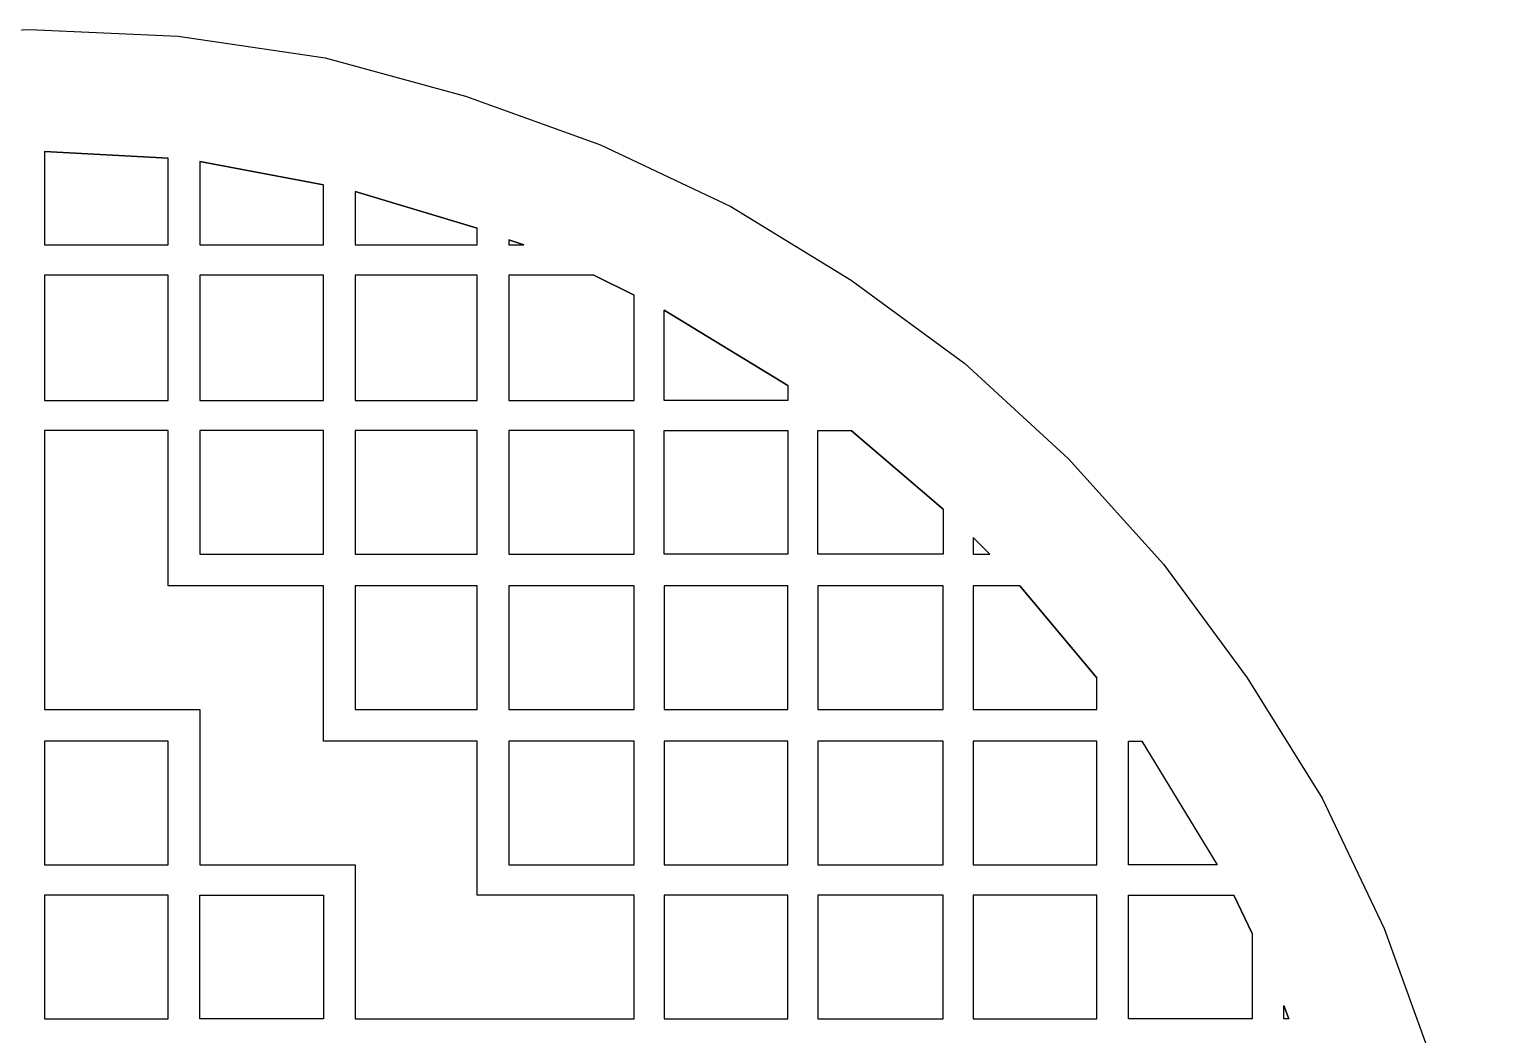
# Model space of a CAD drawing. Header units: centimetres. Extents: x -9.81 to -1.5, y -8.36 to -0.05.
# Drawn here: x -5.651 to -1.5, y -2.886 to -0.045 of the extents above; entities that cross this region are included whole.
import ezdxf

# ---------------------------------------------------------------- set-up
doc = ezdxf.new("R2010")
doc.units = ezdxf.units.CM
doc.header["$MEASUREMENT"] = 0
doc.layers.add('layer 1', color=7, linetype='Continuous')

msp = doc.modelspace()

# ---------------------------------------------------------------- linework, layer by layer
at = {"layer": 'layer 1', "color": 250}
for points, knots in [([(-9.80619, -4.20097), (-9.80619, -4.20097), (-9.7873, -4.62127), (-9.7873, -4.62127), (-9.7873, -4.62127), (-9.7873, -4.62127), (-9.72593, -5.03685), (-9.72593, -5.03685), (-9.72593, -5.03685), (-9.72593, -5.03685), (-9.61731, -5.43352), (-9.61731, -5.43352), (-9.61731, -5.43352), (-9.61731, -5.43352), (-9.48035, -5.81605), (-9.48035, -5.81605), (-9.48035, -5.81605), (-9.48035, -5.81605), (-9.30563, -6.1844), (-9.30563, -6.1844), (-9.30563, -6.1844), (-9.30563, -6.1844), (-9.09783, -6.52439), (-9.09783, -6.52439), (-9.09783, -6.52439), (-9.09783, -6.52439), (-8.857, -6.84552), (-8.857, -6.84552), (-8.857, -6.84552), (-8.857, -6.84552), (-8.58783, -7.1383), (-8.58783, -7.1383), (-8.58783, -7.1383), (-8.58783, -7.1383), (-8.29503, -7.40749), (-8.29503, -7.40749), (-8.29503, -7.40749), (-8.29503, -7.40749), (-7.97392, -7.64361), (-7.97392, -7.64361), (-7.97392, -7.64361), (-7.97392, -7.64361), (-7.6339, -7.8514), (-7.6339, -7.8514), (-7.6339, -7.8514), (-7.6339, -7.8514), (-7.26556, -8.03084), (-7.26556, -8.03084), (-7.26556, -8.03084), (-7.26556, -8.03084), (-6.88776, -8.16779), (-6.88776, -8.16779), (-6.88776, -8.16779), (-6.88776, -8.16779), (-6.49108, -8.26697), (-6.49108, -8.26697), (-6.49108, -8.26697), (-6.49108, -8.26697), (-6.07552, -8.33307), (-6.07552, -8.33307), (-6.07552, -8.33307), (-6.07552, -8.33307), (-5.65049, -8.35668), (-5.65049, -8.35668), (-5.65049, -8.35668), (-5.65049, -8.35668), (-5.23021, -8.33307), (-5.23021, -8.33307), (-5.23021, -8.33307), (-5.23021, -8.33307), (-4.81464, -8.26697), (-4.81464, -8.26697), (-4.81464, -8.26697), (-4.81464, -8.26697), (-4.41796, -8.16779), (-4.41796, -8.16779), (-4.41796, -8.16779), (-4.41796, -8.16779), (-4.03545, -8.03084), (-4.03545, -8.03084), (-4.03545, -8.03084), (-4.03545, -8.03084), (-3.6671, -7.8514), (-3.6671, -7.8514), (-3.6671, -7.8514), (-3.6671, -7.8514), (-3.32709, -7.64361), (-3.32709, -7.64361), (-3.32709, -7.64361), (-3.32709, -7.64361), (-3.00598, -7.40749), (-3.00598, -7.40749), (-3.00598, -7.40749), (-3.00598, -7.40749), (-2.71318, -7.1383), (-2.71318, -7.1383), (-2.71318, -7.1383), (-2.71318, -7.1383), (-2.44402, -6.84552), (-2.44402, -6.84552), (-2.44402, -6.84552), (-2.44402, -6.84552), (-2.20789, -6.52439), (-2.20789, -6.52439), (-2.20789, -6.52439), (-2.20789, -6.52439), (-1.99539, -6.1844), (-1.99539, -6.1844), (-1.99539, -6.1844), (-1.99539, -6.1844), (-1.82066, -5.81605), (-1.82066, -5.81605), (-1.82066, -5.81605), (-1.82066, -5.81605), (-1.68371, -5.43352), (-1.68371, -5.43352), (-1.68371, -5.43352), (-1.68371, -5.43352), (-1.58454, -5.03685), (-1.58454, -5.03685), (-1.58454, -5.03685), (-1.58454, -5.03685), (-1.51843, -4.62127), (-1.51843, -4.62127), (-1.51843, -4.62127), (-1.51843, -4.62127), (-1.49954, -4.20097), (-1.49954, -4.20097), (-1.49954, -4.20097), (-1.49954, -4.20097), (-1.51843, -3.77125), (-1.51843, -3.77125), (-1.51843, -3.77125), (-1.51843, -3.77125), (-1.58454, -3.36041), (-1.58454, -3.36041), (-1.58454, -3.36041), (-1.58454, -3.36041), (-1.68371, -2.96371), (-1.68371, -2.96371), (-1.68371, -2.96371), (-1.68371, -2.96371), (-1.82066, -2.58593), (-1.82066, -2.58593), (-1.82066, -2.58593), (-1.82066, -2.58593), (-1.99539, -2.2176), (-1.99539, -2.2176), (-1.99539, -2.2176), (-1.99539, -2.2176), (-2.20789, -1.87756), (-2.20789, -1.87756), (-2.20789, -1.87756), (-2.20789, -1.87756), (-2.44402, -1.55644), (-2.44402, -1.55644), (-2.44402, -1.55644), (-2.44402, -1.55644), (-2.71318, -1.25893), (-2.71318, -1.25893), (-2.71318, -1.25893), (-2.71318, -1.25893), (-3.00598, -0.98978), (-3.00598, -0.98978), (-3.00598, -0.98978), (-3.00598, -0.98978), (-3.32709, -0.75366), (-3.32709, -0.75366), (-3.32709, -0.75366), (-3.32709, -0.75366), (-3.6671, -0.54586), (-3.6671, -0.54586), (-3.6671, -0.54586), (-3.6671, -0.54586), (-4.03545, -0.37115), (-4.03545, -0.37115), (-4.03545, -0.37115), (-4.03545, -0.37115), (-4.41796, -0.23418), (-4.41796, -0.23418), (-4.41796, -0.23418), (-4.41796, -0.23418), (-4.81464, -0.12558), (-4.81464, -0.12558), (-4.81464, -0.12558), (-4.81464, -0.12558), (-5.23021, -0.06419), (-5.23021, -0.06419), (-5.23021, -0.06419), (-5.23021, -0.06419), (-5.65049, -0.0453), (-5.65049, -0.0453), (-5.65049, -0.0453), (-5.65049, -0.0453), (-6.07552, -0.06419), (-6.07552, -0.06419), (-6.07552, -0.06419), (-6.07552, -0.06419), (-6.49108, -0.12558), (-6.49108, -0.12558), (-6.49108, -0.12558), (-6.49108, -0.12558), (-6.88776, -0.23418), (-6.88776, -0.23418), (-6.88776, -0.23418), (-6.88776, -0.23418), (-7.26556, -0.37115), (-7.26556, -0.37115), (-7.26556, -0.37115), (-7.26556, -0.37115), (-7.6339, -0.54586), (-7.6339, -0.54586), (-7.6339, -0.54586), (-7.6339, -0.54586), (-7.97392, -0.75366), (-7.97392, -0.75366), (-7.97392, -0.75366), (-7.97392, -0.75366), (-8.29503, -0.98978), (-8.29503, -0.98978), (-8.29503, -0.98978), (-8.29503, -0.98978), (-8.58783, -1.25893), (-8.58783, -1.25893), (-8.58783, -1.25893), (-8.58783, -1.25893), (-8.857, -1.55644), (-8.857, -1.55644), (-8.857, -1.55644), (-8.857, -1.55644), (-9.09783, -1.87756), (-9.09783, -1.87756), (-9.09783, -1.87756), (-9.09783, -1.87756), (-9.30563, -2.2176), (-9.30563, -2.2176), (-9.30563, -2.2176), (-9.30563, -2.2176), (-9.48035, -2.58593), (-9.48035, -2.58593), (-9.48035, -2.58593), (-9.48035, -2.58593), (-9.61731, -2.96371), (-9.61731, -2.96371), (-9.61731, -2.96371), (-9.61731, -2.96371), (-9.72593, -3.36041), (-9.72593, -3.36041), (-9.72593, -3.36041), (-9.72593, -3.36041), (-9.7873, -3.77125), (-9.7873, -3.77125), (-9.7873, -3.77125), (-9.7873, -3.77125), (-9.80619, -4.20097), (-9.80619, -4.20097)], [0, 0, 0, 0, 0.0153846, 0.0153846, 0.0153846, 0.0153846, 0.0307692, 0.0307692, 0.0307692, 0.0307692, 0.0461538, 0.0461538, 0.0461538, 0.0461538, 0.0615385, 0.0615385, 0.0615385, 0.0615385, 0.0769231, 0.0769231, 0.0769231, 0.0769231, 0.0923077, 0.0923077, 0.0923077, 0.0923077, 0.1076923, 0.1076923, 0.1076923, 0.1076923, 0.1230769, 0.1230769, 0.1230769, 0.1230769, 0.1384615, 0.1384615, 0.1384615, 0.1384615, 0.1538462, 0.1538462, 0.1538462, 0.1538462, 0.1692308, 0.1692308, 0.1692308, 0.1692308, 0.1846154, 0.1846154, 0.1846154, 0.1846154, 0.2, 0.2, 0.2, 0.2, 0.2153846, 0.2153846, 0.2153846, 0.2153846, 0.2307692, 0.2307692, 0.2307692, 0.2307692, 0.2461538, 0.2461538, 0.2461538, 0.2461538, 0.2615385, 0.2615385, 0.2615385, 0.2615385, 0.2769231, 0.2769231, 0.2769231, 0.2769231, 0.2923077, 0.2923077, 0.2923077, 0.2923077, 0.3076923, 0.3076923, 0.3076923, 0.3076923, 0.3230769, 0.3230769, 0.3230769, 0.3230769, 0.3384615, 0.3384615, 0.3384615, 0.3384615, 0.3538462, 0.3538462, 0.3538462, 0.3538462, 0.3692308, 0.3692308, 0.3692308, 0.3692308, 0.3846154, 0.3846154, 0.3846154, 0.3846154, 0.4, 0.4, 0.4, 0.4, 0.4153846, 0.4153846, 0.4153846, 0.4153846, 0.4307692, 0.4307692, 0.4307692, 0.4307692, 0.4461538, 0.4461538, 0.4461538, 0.4461538, 0.4615385, 0.4615385, 0.4615385, 0.4615385, 0.4769231, 0.4769231, 0.4769231, 0.4769231, 0.4923077, 0.4923077, 0.4923077, 0.4923077, 0.5076923, 0.5076923, 0.5076923, 0.5076923, 0.5230769, 0.5230769, 0.5230769, 0.5230769, 0.5384615, 0.5384615, 0.5384615, 0.5384615, 0.5538462, 0.5538462, 0.5538462, 0.5538462, 0.5692308, 0.5692308, 0.5692308, 0.5692308, 0.5846154, 0.5846154, 0.5846154, 0.5846154, 0.6, 0.6, 0.6, 0.6, 0.6153846, 0.6153846, 0.6153846, 0.6153846, 0.6307692, 0.6307692, 0.6307692, 0.6307692, 0.6461538, 0.6461538, 0.6461538, 0.6461538, 0.6615385, 0.6615385, 0.6615385, 0.6615385, 0.6769231, 0.6769231, 0.6769231, 0.6769231, 0.6923077, 0.6923077, 0.6923077, 0.6923077, 0.7076923, 0.7076923, 0.7076923, 0.7076923, 0.7230769, 0.7230769, 0.7230769, 0.7230769, 0.7384615, 0.7384615, 0.7384615, 0.7384615, 0.7538462, 0.7538462, 0.7538462, 0.7538462, 0.7692308, 0.7692308, 0.7692308, 0.7692308, 0.7846154, 0.7846154, 0.7846154, 0.7846154, 0.8, 0.8, 0.8, 0.8, 0.8153846, 0.8153846, 0.8153846, 0.8153846, 0.8307692, 0.8307692, 0.8307692, 0.8307692, 0.8461538, 0.8461538, 0.8461538, 0.8461538, 0.8615385, 0.8615385, 0.8615385, 0.8615385, 0.8769231, 0.8769231, 0.8769231, 0.8769231, 0.8923077, 0.8923077, 0.8923077, 0.8923077, 0.9076923, 0.9076923, 0.9076923, 0.9076923, 0.9230769, 0.9230769, 0.9230769, 0.9230769, 0.9384615, 0.9384615, 0.9384615, 0.9384615, 0.9538462, 0.9538462, 0.9538462, 0.9538462, 0.9692308, 0.9692308, 0.9692308, 0.9692308, 1, 1, 1, 1]), ([(-5.608, -0.39003), (-5.608, -0.39003), (-5.25855, -0.40894), (-5.25855, -0.40894), (-5.25855, -0.40894), (-5.25855, -0.40894), (-5.608, -0.39003), (-5.608, -0.39003)], [0, 0, 0, 0, 0.3333333, 0.3333333, 0.3333333, 0.3333333, 1, 1, 1, 1]), ([(-5.25855, -0.40894), (-5.25855, -0.40894), (-5.25855, -0.6545), (-5.25855, -0.6545), (-5.25855, -0.6545), (-5.25855, -0.6545), (-5.608, -0.6545), (-5.608, -0.6545), (-5.608, -0.6545), (-5.608, -0.6545), (-5.608, -0.39003), (-5.608, -0.39003), (-5.608, -0.39003), (-5.608, -0.39003), (-5.25855, -0.40894), (-5.25855, -0.40894)], [0, 0, 0, 0, 0.2, 0.2, 0.2, 0.2, 0.4, 0.4, 0.4, 0.4, 0.6, 0.6, 0.6, 0.6, 1, 1, 1, 1]), ([(-5.16882, -0.41836), (-5.16882, -0.41836), (-4.81936, -0.48448), (-4.81936, -0.48448), (-4.81936, -0.48448), (-4.81936, -0.48448), (-5.16882, -0.41836), (-5.16882, -0.41836)], [0, 0, 0, 0, 0.3333333, 0.3333333, 0.3333333, 0.3333333, 1, 1, 1, 1]), ([(-4.81936, -0.48448), (-4.81936, -0.48448), (-4.81936, -0.6545), (-4.81936, -0.6545), (-4.81936, -0.6545), (-4.81936, -0.6545), (-5.16882, -0.6545), (-5.16882, -0.6545), (-5.16882, -0.6545), (-5.16882, -0.6545), (-5.16882, -0.41836), (-5.16882, -0.41836), (-5.16882, -0.41836), (-5.16882, -0.41836), (-4.81936, -0.48448), (-4.81936, -0.48448)], [0, 0, 0, 0, 0.2, 0.2, 0.2, 0.2, 0.4, 0.4, 0.4, 0.4, 0.6, 0.6, 0.6, 0.6, 1, 1, 1, 1]), ([(-4.38491, -0.60727), (-4.38491, -0.60727), (-4.38491, -0.6545), (-4.38491, -0.6545), (-4.38491, -0.6545), (-4.38491, -0.6545), (-4.72964, -0.6545), (-4.72964, -0.6545), (-4.72964, -0.6545), (-4.72964, -0.6545), (-4.72964, -0.50337), (-4.72964, -0.50337), (-4.72964, -0.50337), (-4.72964, -0.50337), (-4.38491, -0.60727), (-4.38491, -0.60727)], [0, 0, 0, 0, 0.2, 0.2, 0.2, 0.2, 0.4, 0.4, 0.4, 0.4, 0.6, 0.6, 0.6, 0.6, 1, 1, 1, 1]), ([(-4.72964, -0.50337), (-4.72964, -0.50337), (-4.38491, -0.60727), (-4.38491, -0.60727), (-4.38491, -0.60727), (-4.38491, -0.60727), (-4.72964, -0.50337), (-4.72964, -0.50337)], [0, 0, 0, 0, 0.3333333, 0.3333333, 0.3333333, 0.3333333, 1, 1, 1, 1]), ([(-4.29519, -0.64031), (-4.29519, -0.64031), (-4.25268, -0.6545), (-4.25268, -0.6545), (-4.25268, -0.6545), (-4.25268, -0.6545), (-4.29519, -0.64031), (-4.29519, -0.64031)], [0, 0, 0, 0, 0.3333333, 0.3333333, 0.3333333, 0.3333333, 1, 1, 1, 1]), ([(-4.25268, -0.6545), (-4.25268, -0.6545), (-4.29519, -0.6545), (-4.29519, -0.6545), (-4.29519, -0.6545), (-4.29519, -0.6545), (-4.29519, -0.64031), (-4.29519, -0.64031), (-4.29519, -0.64031), (-4.29519, -0.64031), (-4.25268, -0.6545), (-4.25268, -0.6545)], [0, 0, 0, 0, 0.25, 0.25, 0.25, 0.25, 0.5, 0.5, 0.5, 0.5, 1, 1, 1, 1]), ([(-5.25855, -0.73949), (-5.25855, -0.73949), (-5.25855, -1.09367), (-5.25855, -1.09367), (-5.25855, -1.09367), (-5.25855, -1.09367), (-5.608, -1.09367), (-5.608, -1.09367), (-5.608, -1.09367), (-5.608, -1.09367), (-5.608, -0.73949), (-5.608, -0.73949), (-5.608, -0.73949), (-5.608, -0.73949), (-5.25855, -0.73949), (-5.25855, -0.73949)], [0, 0, 0, 0, 0.2, 0.2, 0.2, 0.2, 0.4, 0.4, 0.4, 0.4, 0.6, 0.6, 0.6, 0.6, 1, 1, 1, 1]), ([(-4.81936, -0.73949), (-4.81936, -0.73949), (-4.81936, -1.09367), (-4.81936, -1.09367), (-4.81936, -1.09367), (-4.81936, -1.09367), (-5.16882, -1.09367), (-5.16882, -1.09367), (-5.16882, -1.09367), (-5.16882, -1.09367), (-5.16882, -0.73949), (-5.16882, -0.73949), (-5.16882, -0.73949), (-5.16882, -0.73949), (-4.81936, -0.73949), (-4.81936, -0.73949)], [0, 0, 0, 0, 0.2, 0.2, 0.2, 0.2, 0.4, 0.4, 0.4, 0.4, 0.6, 0.6, 0.6, 0.6, 1, 1, 1, 1]), ([(-4.38491, -0.73949), (-4.38491, -0.73949), (-4.38491, -1.09367), (-4.38491, -1.09367), (-4.38491, -1.09367), (-4.38491, -1.09367), (-4.72964, -1.09367), (-4.72964, -1.09367), (-4.72964, -1.09367), (-4.72964, -1.09367), (-4.72964, -0.73949), (-4.72964, -0.73949), (-4.72964, -0.73949), (-4.72964, -0.73949), (-4.38491, -0.73949), (-4.38491, -0.73949)], [0, 0, 0, 0, 0.2, 0.2, 0.2, 0.2, 0.4, 0.4, 0.4, 0.4, 0.6, 0.6, 0.6, 0.6, 1, 1, 1, 1]), ([(-3.94101, -0.79613), (-3.94101, -0.79613), (-3.94101, -1.09367), (-3.94101, -1.09367), (-3.94101, -1.09367), (-3.94101, -1.09367), (-4.29519, -1.09367), (-4.29519, -1.09367), (-4.29519, -1.09367), (-4.29519, -1.09367), (-4.29519, -0.73949), (-4.29519, -0.73949), (-4.29519, -0.73949), (-4.29519, -0.73949), (-4.05434, -0.73949), (-4.05434, -0.73949), (-4.05434, -0.73949), (-4.05434, -0.73949), (-3.94101, -0.79613), (-3.94101, -0.79613)], [0, 0, 0, 0, 0.1666667, 0.1666667, 0.1666667, 0.1666667, 0.3333333, 0.3333333, 0.3333333, 0.3333333, 0.5, 0.5, 0.5, 0.5, 0.6666667, 0.6666667, 0.6666667, 0.6666667, 1, 1, 1, 1]), ([(-4.05434, -0.73949), (-4.05434, -0.73949), (-3.94101, -0.79613), (-3.94101, -0.79613), (-3.94101, -0.79613), (-3.94101, -0.79613), (-4.05434, -0.73949), (-4.05434, -0.73949)], [0, 0, 0, 0, 0.3333333, 0.3333333, 0.3333333, 0.3333333, 1, 1, 1, 1]), ([(-3.50655, -1.05114), (-3.50655, -1.05114), (-3.85599, -0.83867), (-3.85599, -0.83867), (-3.85599, -0.83867), (-3.85599, -0.83867), (-3.50655, -1.05114), (-3.50655, -1.05114)], [0, 0, 0, 0, 0.3333333, 0.3333333, 0.3333333, 0.3333333, 1, 1, 1, 1]), ([(-3.85599, -0.83867), (-3.85599, -0.83867), (-3.85599, -1.09367), (-3.85599, -1.09367), (-3.85599, -1.09367), (-3.85599, -1.09367), (-3.50655, -1.09367), (-3.50655, -1.09367), (-3.50655, -1.09367), (-3.50655, -1.09367), (-3.50655, -1.05114), (-3.50655, -1.05114), (-3.50655, -1.05114), (-3.50655, -1.05114), (-3.85599, -0.83867), (-3.85599, -0.83867)], [0, 0, 0, 0, 0.2, 0.2, 0.2, 0.2, 0.4, 0.4, 0.4, 0.4, 0.6, 0.6, 0.6, 0.6, 1, 1, 1, 1]), ([(-4.81936, -2.05704), (-4.81936, -2.05704), (-4.38491, -2.05704), (-4.38491, -2.05704), (-4.38491, -2.05704), (-4.38491, -2.05704), (-4.38491, -2.49149), (-4.38491, -2.49149), (-4.38491, -2.49149), (-4.38491, -2.49149), (-3.94101, -2.49149), (-3.94101, -2.49149), (-3.94101, -2.49149), (-3.94101, -2.49149), (-3.94101, -2.84093), (-3.94101, -2.84093), (-3.94101, -2.84093), (-3.94101, -2.84093), (-4.72964, -2.84093), (-4.72964, -2.84093), (-4.72964, -2.84093), (-4.72964, -2.84093), (-4.72964, -2.40649), (-4.72964, -2.40649), (-4.72964, -2.40649), (-4.72964, -2.40649), (-5.16882, -2.40649), (-5.16882, -2.40649), (-5.16882, -2.40649), (-5.16882, -2.40649), (-5.16882, -1.96732), (-5.16882, -1.96732), (-5.16882, -1.96732), (-5.16882, -1.96732), (-5.608, -1.96732), (-5.608, -1.96732), (-5.608, -1.96732), (-5.608, -1.96732), (-5.608, -1.17867), (-5.608, -1.17867), (-5.608, -1.17867), (-5.608, -1.17867), (-5.25855, -1.17867), (-5.25855, -1.17867), (-5.25855, -1.17867), (-5.25855, -1.17867), (-5.25855, -1.61785), (-5.25855, -1.61785), (-5.25855, -1.61785), (-5.25855, -1.61785), (-4.81936, -1.61785), (-4.81936, -1.61785), (-4.81936, -1.61785), (-4.81936, -1.61785), (-4.81936, -2.05704), (-4.81936, -2.05704)], [0, 0, 0, 0, 0.0666667, 0.0666667, 0.0666667, 0.0666667, 0.1333333, 0.1333333, 0.1333333, 0.1333333, 0.2, 0.2, 0.2, 0.2, 0.2666667, 0.2666667, 0.2666667, 0.2666667, 0.3333333, 0.3333333, 0.3333333, 0.3333333, 0.4, 0.4, 0.4, 0.4, 0.4666667, 0.4666667, 0.4666667, 0.4666667, 0.5333333, 0.5333333, 0.5333333, 0.5333333, 0.6, 0.6, 0.6, 0.6, 0.6666667, 0.6666667, 0.6666667, 0.6666667, 0.7333333, 0.7333333, 0.7333333, 0.7333333, 0.8, 0.8, 0.8, 0.8, 0.8666667, 0.8666667, 0.8666667, 0.8666667, 1, 1, 1, 1]), ([(-5.16882, -1.17867), (-5.16882, -1.17867), (-4.81936, -1.17867), (-4.81936, -1.17867), (-4.81936, -1.17867), (-4.81936, -1.17867), (-4.81936, -1.52811), (-4.81936, -1.52811), (-4.81936, -1.52811), (-4.81936, -1.52811), (-5.16882, -1.52811), (-5.16882, -1.52811), (-5.16882, -1.52811), (-5.16882, -1.52811), (-5.16882, -1.17867), (-5.16882, -1.17867)], [0, 0, 0, 0, 0.2, 0.2, 0.2, 0.2, 0.4, 0.4, 0.4, 0.4, 0.6, 0.6, 0.6, 0.6, 1, 1, 1, 1]), ([(-4.72964, -1.17867), (-4.72964, -1.17867), (-4.38491, -1.17867), (-4.38491, -1.17867), (-4.38491, -1.17867), (-4.38491, -1.17867), (-4.38491, -1.52811), (-4.38491, -1.52811), (-4.38491, -1.52811), (-4.38491, -1.52811), (-4.72964, -1.52811), (-4.72964, -1.52811), (-4.72964, -1.52811), (-4.72964, -1.52811), (-4.72964, -1.17867), (-4.72964, -1.17867)], [0, 0, 0, 0, 0.2, 0.2, 0.2, 0.2, 0.4, 0.4, 0.4, 0.4, 0.6, 0.6, 0.6, 0.6, 1, 1, 1, 1]), ([(-4.29519, -1.17867), (-4.29519, -1.17867), (-3.94101, -1.17867), (-3.94101, -1.17867), (-3.94101, -1.17867), (-3.94101, -1.17867), (-3.94101, -1.52811), (-3.94101, -1.52811), (-3.94101, -1.52811), (-3.94101, -1.52811), (-4.29519, -1.52811), (-4.29519, -1.52811), (-4.29519, -1.52811), (-4.29519, -1.52811), (-4.29519, -1.17867), (-4.29519, -1.17867)], [0, 0, 0, 0, 0.2, 0.2, 0.2, 0.2, 0.4, 0.4, 0.4, 0.4, 0.6, 0.6, 0.6, 0.6, 1, 1, 1, 1]), ([(-3.50655, -1.52811), (-3.50655, -1.52811), (-3.50655, -1.17867), (-3.50655, -1.17867), (-3.50655, -1.17867), (-3.50655, -1.17867), (-3.85599, -1.17867), (-3.85599, -1.17867), (-3.85599, -1.17867), (-3.85599, -1.17867), (-3.85599, -1.52811), (-3.85599, -1.52811), (-3.85599, -1.52811), (-3.85599, -1.52811), (-3.50655, -1.52811), (-3.50655, -1.52811)], [0, 0, 0, 0, 0.2, 0.2, 0.2, 0.2, 0.4, 0.4, 0.4, 0.4, 0.6, 0.6, 0.6, 0.6, 1, 1, 1, 1]), ([(-3.32709, -1.17867), (-3.32709, -1.17867), (-3.42154, -1.17867), (-3.42154, -1.17867), (-3.42154, -1.17867), (-3.42154, -1.17867), (-3.42154, -1.52811), (-3.42154, -1.52811), (-3.42154, -1.52811), (-3.42154, -1.52811), (-3.06736, -1.52811), (-3.06736, -1.52811), (-3.06736, -1.52811), (-3.06736, -1.52811), (-3.06736, -1.40062), (-3.06736, -1.40062), (-3.06736, -1.40062), (-3.06736, -1.40062), (-3.32709, -1.17867), (-3.32709, -1.17867)], [0, 0, 0, 0, 0.1666667, 0.1666667, 0.1666667, 0.1666667, 0.3333333, 0.3333333, 0.3333333, 0.3333333, 0.5, 0.5, 0.5, 0.5, 0.6666667, 0.6666667, 0.6666667, 0.6666667, 1, 1, 1, 1]), ([(-3.06736, -1.40062), (-3.06736, -1.40062), (-3.32709, -1.17867), (-3.32709, -1.17867), (-3.32709, -1.17867), (-3.32709, -1.17867), (-3.06736, -1.40062), (-3.06736, -1.40062)], [0, 0, 0, 0, 0.3333333, 0.3333333, 0.3333333, 0.3333333, 1, 1, 1, 1]), ([(-2.98236, -1.48089), (-2.98236, -1.48089), (-2.93514, -1.52811), (-2.93514, -1.52811), (-2.93514, -1.52811), (-2.93514, -1.52811), (-2.98236, -1.48089), (-2.98236, -1.48089)], [0, 0, 0, 0, 0.3333333, 0.3333333, 0.3333333, 0.3333333, 1, 1, 1, 1]), ([(-2.93514, -1.52811), (-2.93514, -1.52811), (-2.98236, -1.52811), (-2.98236, -1.52811), (-2.98236, -1.52811), (-2.98236, -1.52811), (-2.98236, -1.48089), (-2.98236, -1.48089), (-2.98236, -1.48089), (-2.98236, -1.48089), (-2.93514, -1.52811), (-2.93514, -1.52811)], [0, 0, 0, 0, 0.25, 0.25, 0.25, 0.25, 0.5, 0.5, 0.5, 0.5, 1, 1, 1, 1]), ([(-4.72964, -1.61785), (-4.72964, -1.61785), (-4.38491, -1.61785), (-4.38491, -1.61785), (-4.38491, -1.61785), (-4.38491, -1.61785), (-4.38491, -1.96732), (-4.38491, -1.96732), (-4.38491, -1.96732), (-4.38491, -1.96732), (-4.72964, -1.96732), (-4.72964, -1.96732), (-4.72964, -1.96732), (-4.72964, -1.96732), (-4.72964, -1.61785), (-4.72964, -1.61785)], [0, 0, 0, 0, 0.2, 0.2, 0.2, 0.2, 0.4, 0.4, 0.4, 0.4, 0.6, 0.6, 0.6, 0.6, 1, 1, 1, 1]), ([(-4.29519, -1.61785), (-4.29519, -1.61785), (-3.94101, -1.61785), (-3.94101, -1.61785), (-3.94101, -1.61785), (-3.94101, -1.61785), (-3.94101, -1.96732), (-3.94101, -1.96732), (-3.94101, -1.96732), (-3.94101, -1.96732), (-4.29519, -1.96732), (-4.29519, -1.96732), (-4.29519, -1.96732), (-4.29519, -1.96732), (-4.29519, -1.61785), (-4.29519, -1.61785)], [0, 0, 0, 0, 0.2, 0.2, 0.2, 0.2, 0.4, 0.4, 0.4, 0.4, 0.6, 0.6, 0.6, 0.6, 1, 1, 1, 1]), ([(-3.85599, -1.61785), (-3.85599, -1.61785), (-3.50655, -1.61785), (-3.50655, -1.61785), (-3.50655, -1.61785), (-3.50655, -1.61785), (-3.50655, -1.96732), (-3.50655, -1.96732), (-3.50655, -1.96732), (-3.50655, -1.96732), (-3.85599, -1.96732), (-3.85599, -1.96732), (-3.85599, -1.96732), (-3.85599, -1.96732), (-3.85599, -1.61785), (-3.85599, -1.61785)], [0, 0, 0, 0, 0.2, 0.2, 0.2, 0.2, 0.4, 0.4, 0.4, 0.4, 0.6, 0.6, 0.6, 0.6, 1, 1, 1, 1]), ([(-3.42154, -1.96732), (-3.42154, -1.96732), (-3.42154, -1.61785), (-3.42154, -1.61785), (-3.42154, -1.61785), (-3.42154, -1.61785), (-3.06736, -1.61785), (-3.06736, -1.61785), (-3.06736, -1.61785), (-3.06736, -1.61785), (-3.06736, -1.96732), (-3.06736, -1.96732), (-3.06736, -1.96732), (-3.06736, -1.96732), (-3.42154, -1.96732), (-3.42154, -1.96732)], [0, 0, 0, 0, 0.2, 0.2, 0.2, 0.2, 0.4, 0.4, 0.4, 0.4, 0.6, 0.6, 0.6, 0.6, 1, 1, 1, 1]), ([(-2.6329, -1.87756), (-2.6329, -1.87756), (-2.6329, -1.96732), (-2.6329, -1.96732), (-2.6329, -1.96732), (-2.6329, -1.96732), (-2.98236, -1.96732), (-2.98236, -1.96732), (-2.98236, -1.96732), (-2.98236, -1.96732), (-2.98236, -1.61785), (-2.98236, -1.61785), (-2.98236, -1.61785), (-2.98236, -1.61785), (-2.85014, -1.61785), (-2.85014, -1.61785), (-2.85014, -1.61785), (-2.85014, -1.61785), (-2.6329, -1.87756), (-2.6329, -1.87756)], [0, 0, 0, 0, 0.1666667, 0.1666667, 0.1666667, 0.1666667, 0.3333333, 0.3333333, 0.3333333, 0.3333333, 0.5, 0.5, 0.5, 0.5, 0.6666667, 0.6666667, 0.6666667, 0.6666667, 1, 1, 1, 1]), ([(-2.85014, -1.61785), (-2.85014, -1.61785), (-2.6329, -1.87756), (-2.6329, -1.87756), (-2.6329, -1.87756), (-2.6329, -1.87756), (-2.85014, -1.61785), (-2.85014, -1.61785)], [0, 0, 0, 0, 0.3333333, 0.3333333, 0.3333333, 0.3333333, 1, 1, 1, 1]), ([(-5.608, -2.05704), (-5.608, -2.05704), (-5.25855, -2.05704), (-5.25855, -2.05704), (-5.25855, -2.05704), (-5.25855, -2.05704), (-5.25855, -2.40649), (-5.25855, -2.40649), (-5.25855, -2.40649), (-5.25855, -2.40649), (-5.608, -2.40649), (-5.608, -2.40649), (-5.608, -2.40649), (-5.608, -2.40649), (-5.608, -2.05704), (-5.608, -2.05704)], [0, 0, 0, 0, 0.2, 0.2, 0.2, 0.2, 0.4, 0.4, 0.4, 0.4, 0.6, 0.6, 0.6, 0.6, 1, 1, 1, 1]), ([(-4.29519, -2.40649), (-4.29519, -2.40649), (-4.29519, -2.05704), (-4.29519, -2.05704), (-4.29519, -2.05704), (-4.29519, -2.05704), (-3.94101, -2.05704), (-3.94101, -2.05704), (-3.94101, -2.05704), (-3.94101, -2.05704), (-3.94101, -2.40649), (-3.94101, -2.40649), (-3.94101, -2.40649), (-3.94101, -2.40649), (-4.29519, -2.40649), (-4.29519, -2.40649)], [0, 0, 0, 0, 0.2, 0.2, 0.2, 0.2, 0.4, 0.4, 0.4, 0.4, 0.6, 0.6, 0.6, 0.6, 1, 1, 1, 1]), ([(-3.50655, -2.05704), (-3.50655, -2.05704), (-3.50655, -2.40649), (-3.50655, -2.40649), (-3.50655, -2.40649), (-3.50655, -2.40649), (-3.85599, -2.40649), (-3.85599, -2.40649), (-3.85599, -2.40649), (-3.85599, -2.40649), (-3.85599, -2.05704), (-3.85599, -2.05704), (-3.85599, -2.05704), (-3.85599, -2.05704), (-3.50655, -2.05704), (-3.50655, -2.05704)], [0, 0, 0, 0, 0.2, 0.2, 0.2, 0.2, 0.4, 0.4, 0.4, 0.4, 0.6, 0.6, 0.6, 0.6, 1, 1, 1, 1]), ([(-3.42154, -2.05704), (-3.42154, -2.05704), (-3.06736, -2.05704), (-3.06736, -2.05704), (-3.06736, -2.05704), (-3.06736, -2.05704), (-3.06736, -2.40649), (-3.06736, -2.40649), (-3.06736, -2.40649), (-3.06736, -2.40649), (-3.42154, -2.40649), (-3.42154, -2.40649), (-3.42154, -2.40649), (-3.42154, -2.40649), (-3.42154, -2.05704), (-3.42154, -2.05704)], [0, 0, 0, 0, 0.2, 0.2, 0.2, 0.2, 0.4, 0.4, 0.4, 0.4, 0.6, 0.6, 0.6, 0.6, 1, 1, 1, 1]), ([(-2.98236, -2.05704), (-2.98236, -2.05704), (-2.6329, -2.05704), (-2.6329, -2.05704), (-2.6329, -2.05704), (-2.6329, -2.05704), (-2.6329, -2.40649), (-2.6329, -2.40649), (-2.6329, -2.40649), (-2.6329, -2.40649), (-2.98236, -2.40649), (-2.98236, -2.40649), (-2.98236, -2.40649), (-2.98236, -2.40649), (-2.98236, -2.05704), (-2.98236, -2.05704)], [0, 0, 0, 0, 0.2, 0.2, 0.2, 0.2, 0.4, 0.4, 0.4, 0.4, 0.6, 0.6, 0.6, 0.6, 1, 1, 1, 1]), ([(-2.54318, -2.40649), (-2.54318, -2.40649), (-2.2929, -2.40649), (-2.2929, -2.40649), (-2.2929, -2.40649), (-2.2929, -2.40649), (-2.5054, -2.05704), (-2.5054, -2.05704), (-2.5054, -2.05704), (-2.5054, -2.05704), (-2.54318, -2.05704), (-2.54318, -2.05704), (-2.54318, -2.05704), (-2.54318, -2.05704), (-2.54318, -2.40649), (-2.54318, -2.40649)], [0, 0, 0, 0, 0.2, 0.2, 0.2, 0.2, 0.4, 0.4, 0.4, 0.4, 0.6, 0.6, 0.6, 0.6, 1, 1, 1, 1]), ([(-5.25855, -2.49149), (-5.25855, -2.49149), (-5.25855, -2.84093), (-5.25855, -2.84093), (-5.25855, -2.84093), (-5.25855, -2.84093), (-5.608, -2.84093), (-5.608, -2.84093), (-5.608, -2.84093), (-5.608, -2.84093), (-5.608, -2.49149), (-5.608, -2.49149), (-5.608, -2.49149), (-5.608, -2.49149), (-5.25855, -2.49149), (-5.25855, -2.49149)], [0, 0, 0, 0, 0.2, 0.2, 0.2, 0.2, 0.4, 0.4, 0.4, 0.4, 0.6, 0.6, 0.6, 0.6, 1, 1, 1, 1]), ([(-5.16882, -2.49149), (-5.16882, -2.49149), (-5.16882, -2.84093), (-5.16882, -2.84093), (-5.16882, -2.84093), (-5.16882, -2.84093), (-4.81936, -2.84093), (-4.81936, -2.84093), (-4.81936, -2.84093), (-4.81936, -2.84093), (-4.81936, -2.49149), (-4.81936, -2.49149), (-4.81936, -2.49149), (-4.81936, -2.49149), (-5.16882, -2.49149), (-5.16882, -2.49149)], [0, 0, 0, 0, 0.2, 0.2, 0.2, 0.2, 0.4, 0.4, 0.4, 0.4, 0.6, 0.6, 0.6, 0.6, 1, 1, 1, 1]), ([(-3.85599, -2.49149), (-3.85599, -2.49149), (-3.50655, -2.49149), (-3.50655, -2.49149), (-3.50655, -2.49149), (-3.50655, -2.49149), (-3.50655, -2.84093), (-3.50655, -2.84093), (-3.50655, -2.84093), (-3.50655, -2.84093), (-3.85599, -2.84093), (-3.85599, -2.84093), (-3.85599, -2.84093), (-3.85599, -2.84093), (-3.85599, -2.49149), (-3.85599, -2.49149)], [0, 0, 0, 0, 0.2, 0.2, 0.2, 0.2, 0.4, 0.4, 0.4, 0.4, 0.6, 0.6, 0.6, 0.6, 1, 1, 1, 1]), ([(-3.42154, -2.49149), (-3.42154, -2.49149), (-3.06736, -2.49149), (-3.06736, -2.49149), (-3.06736, -2.49149), (-3.06736, -2.49149), (-3.06736, -2.84093), (-3.06736, -2.84093), (-3.06736, -2.84093), (-3.06736, -2.84093), (-3.42154, -2.84093), (-3.42154, -2.84093), (-3.42154, -2.84093), (-3.42154, -2.84093), (-3.42154, -2.49149), (-3.42154, -2.49149)], [0, 0, 0, 0, 0.2, 0.2, 0.2, 0.2, 0.4, 0.4, 0.4, 0.4, 0.6, 0.6, 0.6, 0.6, 1, 1, 1, 1]), ([(-2.98236, -2.49149), (-2.98236, -2.49149), (-2.6329, -2.49149), (-2.6329, -2.49149), (-2.6329, -2.49149), (-2.6329, -2.49149), (-2.6329, -2.84093), (-2.6329, -2.84093), (-2.6329, -2.84093), (-2.6329, -2.84093), (-2.98236, -2.84093), (-2.98236, -2.84093), (-2.98236, -2.84093), (-2.98236, -2.84093), (-2.98236, -2.49149), (-2.98236, -2.49149)], [0, 0, 0, 0, 0.2, 0.2, 0.2, 0.2, 0.4, 0.4, 0.4, 0.4, 0.6, 0.6, 0.6, 0.6, 1, 1, 1, 1]), ([(-2.24567, -2.49149), (-2.24567, -2.49149), (-2.54318, -2.49149), (-2.54318, -2.49149), (-2.54318, -2.49149), (-2.54318, -2.49149), (-2.54318, -2.84093), (-2.54318, -2.84093), (-2.54318, -2.84093), (-2.54318, -2.84093), (-2.19372, -2.84093), (-2.19372, -2.84093), (-2.19372, -2.84093), (-2.19372, -2.84093), (-2.19372, -2.60011), (-2.19372, -2.60011), (-2.19372, -2.60011), (-2.19372, -2.60011), (-2.24567, -2.49149), (-2.24567, -2.49149)], [0, 0, 0, 0, 0.1666667, 0.1666667, 0.1666667, 0.1666667, 0.3333333, 0.3333333, 0.3333333, 0.3333333, 0.5, 0.5, 0.5, 0.5, 0.6666667, 0.6666667, 0.6666667, 0.6666667, 1, 1, 1, 1]), ([(-2.19372, -2.60011), (-2.19372, -2.60011), (-2.24567, -2.49149), (-2.24567, -2.49149), (-2.24567, -2.49149), (-2.24567, -2.49149), (-2.19372, -2.60011), (-2.19372, -2.60011)], [0, 0, 0, 0, 0.3333333, 0.3333333, 0.3333333, 0.3333333, 1, 1, 1, 1]), ([(-2.08984, -2.84093), (-2.08984, -2.84093), (-2.10399, -2.80315), (-2.10399, -2.80315), (-2.10399, -2.80315), (-2.10399, -2.80315), (-2.08984, -2.84093), (-2.08984, -2.84093)], [0, 0, 0, 0, 0.3333333, 0.3333333, 0.3333333, 0.3333333, 1, 1, 1, 1]), ([(-2.10399, -2.80315), (-2.10399, -2.80315), (-2.10399, -2.84093), (-2.10399, -2.84093), (-2.10399, -2.84093), (-2.10399, -2.84093), (-2.08984, -2.84093), (-2.08984, -2.84093), (-2.08984, -2.84093), (-2.08984, -2.84093), (-2.10399, -2.80315), (-2.10399, -2.80315)], [0, 0, 0, 0, 0.25, 0.25, 0.25, 0.25, 0.5, 0.5, 0.5, 0.5, 1, 1, 1, 1])]:
    msp.add_open_spline(points, degree=3, knots=knots, dxfattribs=at)

doc.saveas('drawing.dxf')
